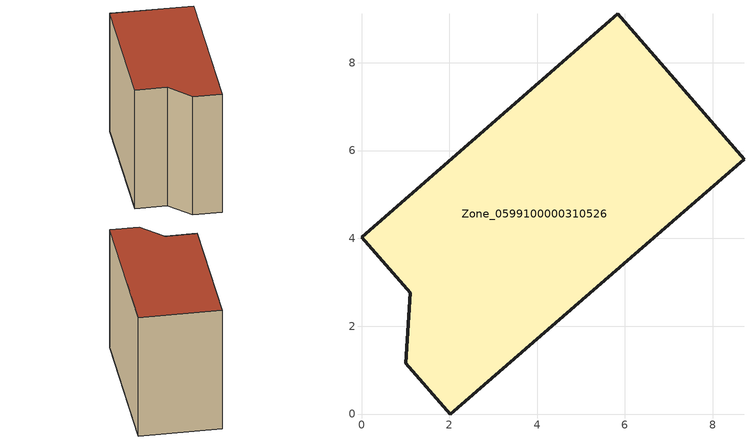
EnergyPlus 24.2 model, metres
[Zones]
Zone_0599100000310526
 floor ground (C_G): 1.01,1.15 1.11,2.76 0,4.03 5.83,9.11 8.71,5.8 2.02,0 z0
 wall outside (C_F): 1.11,2.76 1.01,1.15 2.02,0 8.71,5.8 5.83,9.11 0,4.03 1.11,2.76 z0:7.14
 roof outside (C_R): 5.83,9.11 0,4.03 1.11,2.76 1.01,1.15 2.02,0 8.71,5.8 z7.14
[BUILDING]
Pand.0599100000310526: North Axis=0; Terrain=City; Loads Convergence Tolerance Value=0.04; Temperature Convergence Tolerance Value=0.4; Solar Distribution=FullExterior; Maximum Number of Warmup Days=25; Minimum Number of Warmup Days=1
[Site:Location]
Rotterdam.The.Hague.AP_ZH_NLD Design_Conditions: Latitude=51.96; Longitude=4.45; Time Zone=1; Elevation=-4.5
[SITE:GROUNDTEMPERATURE:BUILDINGSURFACE]
18, 18, 18, 18, 18, 18, 18, 18, 18, 18, 18, 18
[MATERIAL] Thermal Absorptance=0.9; Solar Absorptance=0.7; Visible Absorptance=0.7
Name | Roughness | Thickness | Conductivity | Density | Specific Heat
G.TI.1946 | MediumSmooth | 0.15 | 1 | 540 | 1210
F.TI.1946 | Rough | 0.3 | 0.857143 | 1920 | 840
R.TI.1946 | MediumRough | 0.2 | 0.1 | 1500 | 1000
[CONSTRUCTION]
C_G: G.TI.1946
C_F: F.TI.1946
C_R: R.TI.1946
[ZONE]
Zone_0599100000310526: Type=1; Multiplier=1; Ceiling Height=Autocalculate; Volume=Autocalculate; Floor Area=autocalculate; Part of Total Floor Area=Yes
[ZONEINFILTRATION:DESIGNFLOWRATE]
Infil_Zone_0599100000310526: Zone or ZoneList or Space or SpaceList=Zone_0599100000310526; Schedule=AlwaysOn; Design Flow Rate Calculation Method=Flow/Area; Flow Rate per Floor Area=0.003; Constant Term Coefficient=1; Temperature Term Coefficient=0; Velocity Term Coefficient=0; Velocity Squared Term Coefficient=0
[HVACTEMPLATE:ZONE:IDEALLOADSAIRSYSTEM]
Zone_0599100000310526: Maximum Heating Supply Air Temperature=50; Minimum Cooling Supply Air Temperature=13; Maximum Heating Supply Air Humidity Ratio=0.0156; Minimum Cooling Supply Air Humidity Ratio=0.0077; Heating Limit=NoLimit; Cooling Limit=NoLimit; Dehumidification Control Type=ConstantSensibleHeatRatio; Cooling Sensible Heat Ratio=0.7; Dehumidification Setpoint=60; Humidification Control Type=None; Humidification Setpoint=30; Outdoor Air Method=None; Outdoor Air Flow Rate per Person=0.00944; Outdoor Air Flow Rate per Zone Floor Area=0; Outdoor Air Flow Rate per Zone=0; Demand Controlled Ventilation Type=None; Outdoor Air Economizer Type=NoEconomizer; Heat Recovery Type=None; Sensible Heat Recovery Effectiveness=0.7; Latent Heat Recovery Effectiveness=0.65
[ZONECONTROL:THERMOSTAT]
ThermostatControl_Zone_0599100000310526: Zone or ZoneList=Zone_0599100000310526; Control Type Schedule=DualSetpointControlType; Control 1=Thermostat_Zone_0599100000310526; Temperature Difference Between Cutout And Setpoint=0
[THERMOSTATSETPOINT:DUALSETPOINT]
Thermostat_Zone_0599100000310526: Heating Setpoint Temperature Schedule=HeatingSetpoint_Zone_0599100000310526; Cooling Setpoint Temperature Schedule=CoolingSetpoint_Zone_0599100000310526
[SCHEDULE:COMPACT]
HeatingSetpoint_Zone_0599100000310526: Through: 12/31, For: AllDays, Until: 24:00, 21
CoolingSetpoint_Zone_0599100000310526: Through: 12/31, For: AllDays, Until: 24:00, 24
DualSetpointControlType: Through: 12/31, For: AllDays, Until: 24:00, 4
AlwaysOn: Through: 12/31, For: AllDays, Until: 24:00, 1
